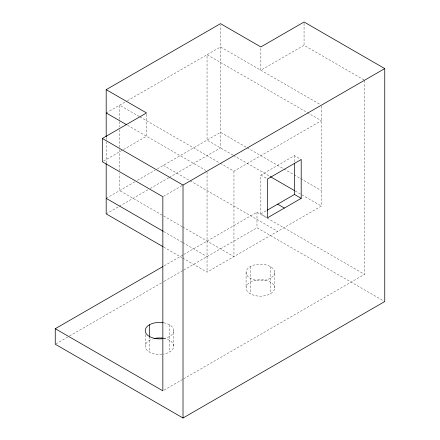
<?xml version="1.0" encoding="UTF-8"?>
<svg xmlns="http://www.w3.org/2000/svg" width="440" height="440" viewBox="0 0 440 440"><rect width="100%" height="100%" fill="white"/><g stroke="black" fill="none" stroke-linecap="round" stroke-linejoin="round"><path stroke-width="0.33" stroke-dasharray="2.2 1.65" d="M106.189 112.943L126.775 101.057M127.369 100.716L220.506 46.943L320.183 104.495M103.499 161.084L122.953 149.853M123.547 149.512L146.537 136.235L146.537 113.63M363.985 79.893L304.057 45.293L260.849 70.24L260.849 47.63M106.189 198.358L134.998 181.726M137.357 180.362L155.078 170.132M157.438 168.768L220.506 132.358L246.609 147.428M106.189 213.884L118.69 206.668M119.29 206.322L147.868 189.822M150.249 188.447L168.707 177.793M169.301 177.447L220.506 147.884L220.506 25.02M163.433 196.367L182.298 185.471M220.259 163.273L233.954 171.177L321.37 120.709L207.053 54.709L207.053 140.124L233.255 155.249M267.575 217.767L260.849 213.884L260.849 175.06L294.476 155.65L301.197 159.533M164.153 265.832L183.194 254.837M183.788 254.496L256.982 212.24L364.573 274.357L364.573 80.234M260.849 213.884L266.646 210.54M55.847 343.893L68.937 336.336M69.531 335.99L163.559 281.705M164.153 281.364L183.194 270.369M183.788 270.023L256.982 227.766L384.747 301.532M182.727 258.077L207.053 272.118L321.37 206.118L321.37 105.177M164.032 390.137L183.073 379.143M183.673 378.796L364.573 274.357M247.203 147.774L293.486 174.493M294.08 174.834L300.009 178.261M300.603 178.602L321.37 190.591M233.558 155.424L269.753 176.319M295.174 190.993L321.37 206.124M260.849 175.06L267.575 178.943M139.288 116.523L119.636 105.177L119.636 120.896M139.882 116.864L219.665 162.927M127.551 125.274L205.871 170.495M163.345 165.357L189.547 180.483M190.141 180.823L277.662 231.358M182.155 226.683L119.636 190.591L119.636 173.509M182.749 227.029L233.954 256.591L233.954 171.177M163.74 231.583L182.138 242.204M182.727 242.545L207.053 256.591M163.74 247.115L182.138 257.736M304.057 23.37L304.057 45.293M294.476 155.65L294.476 162.459M274.61 272.415A14.267 8.234 0 0 1 253.215 279.543A14.267 8.234 0 0 1 253.215 265.281A14.267 8.234 0 0 1 274.61 272.415L274.61 287.942A14.267 8.234 0 0 1 253.215 295.075A14.267 8.234 0 0 1 253.215 280.808A14.267 8.234 0 0 1 274.61 287.942M270.435 266.591L270.435 293.766M256.982 212.24L256.982 227.766M250.261 266.591L250.261 293.766M246.081 272.415L246.081 287.942M207.053 171.864L207.053 272.118M163.768 322.795A14.267 8.234 0 0 1 173.745 330.649L173.745 346.175M169.565 324.825L169.565 352M149.391 336.474L149.391 352M145.216 334.697L145.216 346.175M119.636 121.578L119.636 127.045M119.636 129.778L119.636 148.913M119.636 149.595L119.636 170.775M106.189 137.544L106.189 140.96M106.189 141.642L106.189 162.822M163.768 338.322A14.267 8.234 0 0 1 173.739 346.357A14.267 8.234 0 0 1 163.174 354.134M161.959 354.288A14.267 8.234 0 0 1 146.075 348.997A14.267 8.234 0 0 1 152.35 339.048M173.745 330.649A14.267 8.234 0 0 1 163.768 338.503"/><path stroke-width="0.66" d="M106.189 136.857L106.189 89.65L220.506 23.65L260.849 46.943L304.057 22L384.747 68.591L384.747 301.532L183.018 418L55.253 344.234L55.253 328.708L162.96 266.519M55.253 328.708L162.844 390.825L162.844 196.702L102.322 161.766L102.322 138.468L146.537 112.943L106.189 89.65M102.322 138.468L183.018 185.059L384.747 68.591M267.228 210.205L294.476 194.475L301.197 198.358L301.197 159.533L267.575 178.943L267.575 217.767L301.197 198.358M270.166 176.561L294.58 190.652M277.662 204.177L284.389 208.06M106.189 112.943L126.363 124.592M106.189 198.358L163.147 231.242M163.147 246.769L106.189 213.884L106.189 163.51M294.476 163.141L294.476 194.475M183.018 185.059L183.018 418M149.391 324.825L149.391 336.98M154.022 338.569A14.267 8.234 0 0 1 163.174 338.223M163.174 338.602A14.267 8.234 0 0 1 145.216 330.649A14.267 8.234 0 0 1 163.174 322.691"/></g></svg>
